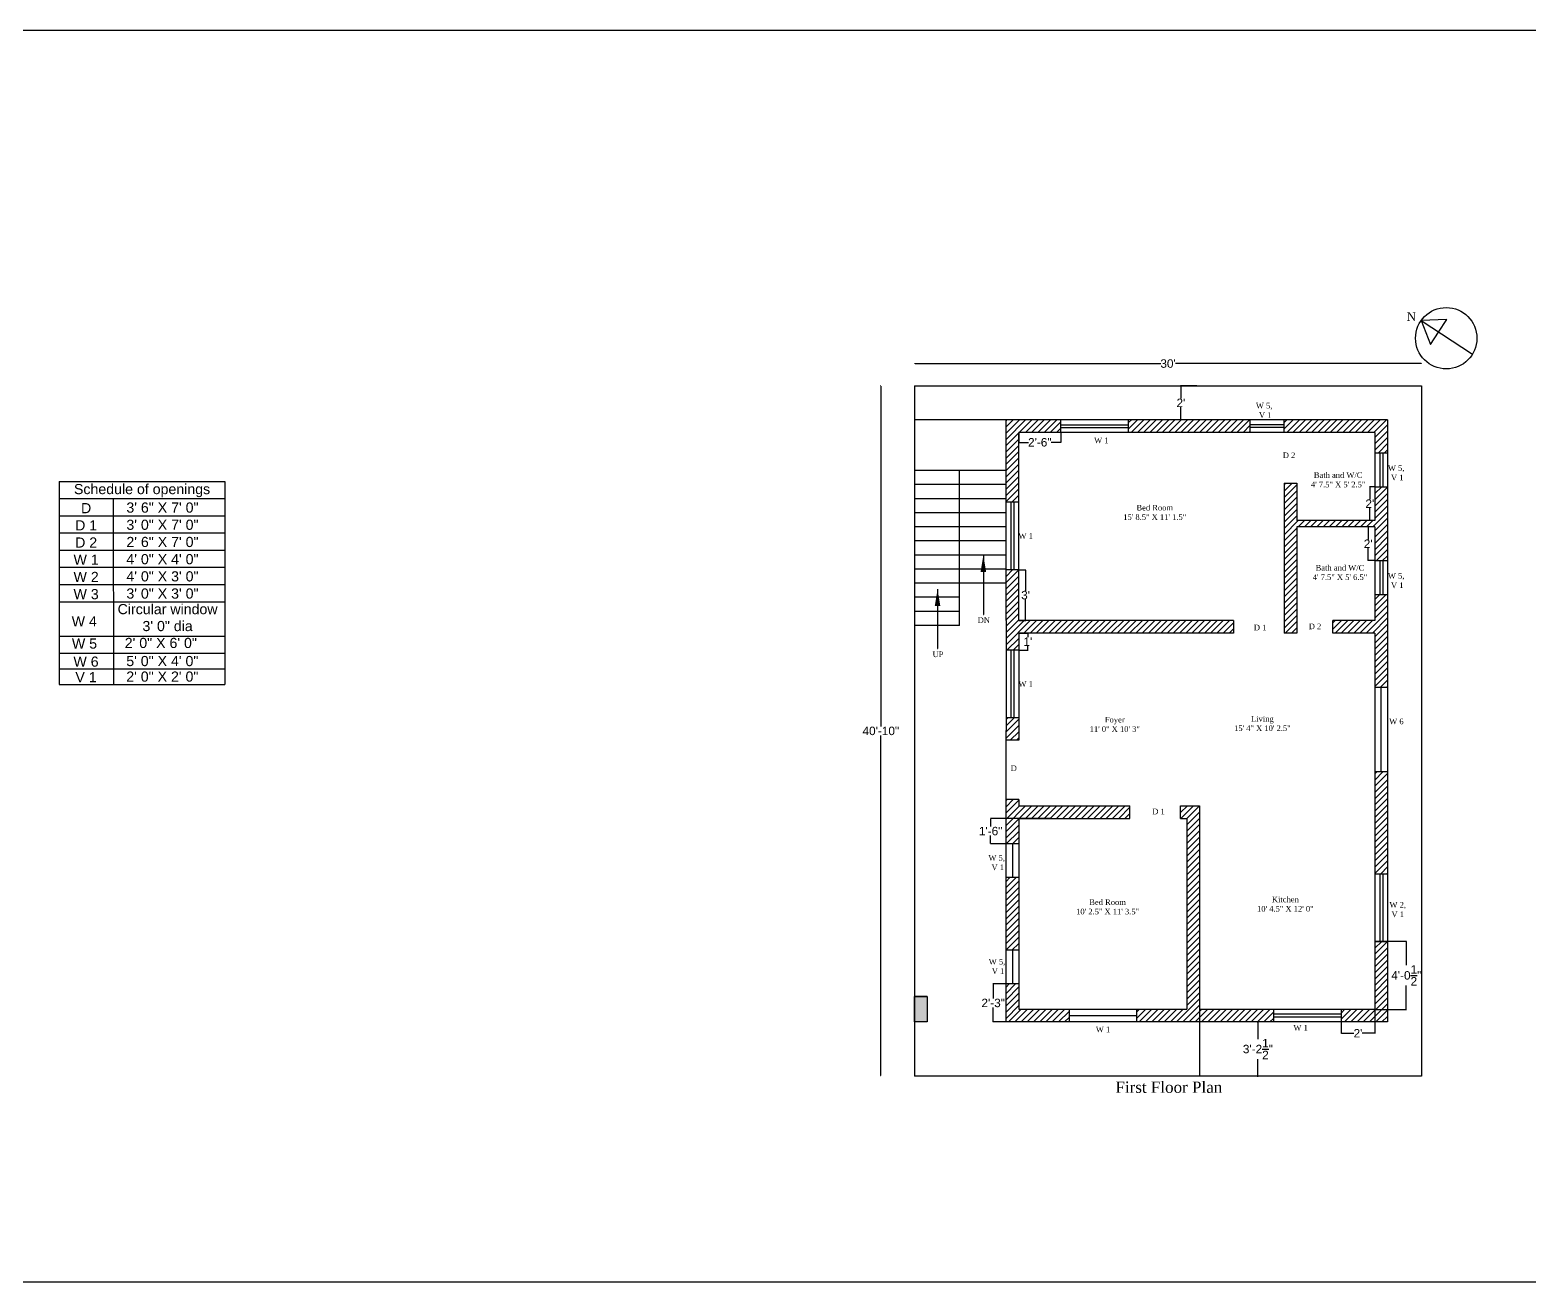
# Model space of a CAD drawing. Header units: inches. Extents: x 2686 to 6386, y -836 to 53.
# Drawn here: x 3686 to 4750, y -836 to 53 of the extents above; entities that cross this region are included whole.
import ezdxf

# ---------------------------------------------------------------- set-up
doc = ezdxf.new("R2010")
doc.units = ezdxf.units.IN
doc.header["$MEASUREMENT"] = 0
doc.layers.add('MH - Beam and slab layout', color=7, linetype='Continuous')
doc.styles.get("Standard").update_dxf_attribs({"font": 'arial.ttf'})
doc.dimstyles.get("Standard").update_dxf_attribs({"dimtxt": 6, "dimasz": 0.18, "dimexe": 0.18, "dimexo": 0.0625, "dimgap": 0.09, "dimtad": 0, "dimtih": 1, "dimtoh": 1, "dimdec": 1, "dimzin": 0, "dimdsep": 46, "dimlunit": 4, "dimtxsty": 'Standard', "dimcen": 0.09, "dimadec": 0, "dimazin": 0, "dimtfac": 1, "dimtdec": 1, "dimtofl": 0, "dimtmove": 0, "dimatfit": 3, "dimfxl": 1, "dimtolj": 1, "dimtzin": 0, "dimarcsym": 0})
pattern_1 = [(45, (1360.3284, -56.944), (-2.2097087, 2.2097087), [])]

# ---------------------------------------------------------------- blocks, each defined once
blk = doc.blocks.new('*D187')
at = {"color": 0, "lineweight": -2}
for p, q in [((4557.2, -651.7), (4557.9, -651.7)), ((4557.7, -651.9), (4557.7, -663.8)), ((4557.7, -690), (4557.7, -678.1)), ((4557.2, -690.2), (4557.9, -690.2))]:
    blk.add_line(p, q, dxfattribs=at)
at = {"color": 0}
for points in [[(4557.7, -651.9), (4557.6, -651.9), (4557.7, -651.7)], [(4557.6, -690), (4557.7, -690), (4557.7, -690.2)]]:
    blk.add_solid(points, dxfattribs=at)
at = {"layer": 'Defpoints', "color": 0}
for p in [(4557.2, -651.7), (4557.2, -690.2), (4557.7, -690.2)]:
    blk.add_point(p, dxfattribs=at)
at = {"color": 0, "insert": (4557.7, -670.9), "char_height": 6, "attachment_point": 5}
blk.add_mtext('\\A1;3\'-2{\\H1.000000x;\\S1/2;}"', dxfattribs=at)
blk = doc.blocks.new('*D188')
at = {"color": 0, "lineweight": -2}
for p, q in [((4514.3, -200.2), (4502.8, -200.2)), ((4503, -200.4), (4503, -209.1)), ((4503, -224), (4503, -215.3)), ((4514.3, -224.2), (4502.8, -224.2))]:
    blk.add_line(p, q, dxfattribs=at)
at = {"color": 0}
for points in [[(4503, -200.4), (4502.9, -200.4), (4503, -200.2)], [(4502.9, -224), (4503, -224), (4503, -224.2)]]:
    blk.add_solid(points, dxfattribs=at)
at = {"layer": 'Defpoints', "color": 0}
for p in [(4503, -200.2), (4514.3, -200.2), (4514.3, -224.2)]:
    blk.add_point(p, dxfattribs=at)
at = {"color": 0, "insert": (4503, -212.2), "char_height": 6, "attachment_point": 5}
blk.add_mtext("\\A1;2'", dxfattribs=at)
blk = doc.blocks.new('*D189')
at = {"color": 0, "lineweight": -2}
for p, q in [((4314, -184.3), (4314, -184.1)), ((4314.2, -184.3), (4488.7, -184.3)), ((4673.7, -184.3), (4499.1, -184.3)), ((4673.8, -184.2), (4673.8, -184.1))]:
    blk.add_line(p, q, dxfattribs=at)
at = {"color": 0}
for points in [[(4314.2, -184.3), (4314.2, -184.3), (4314, -184.3)], [(4673.7, -184.3), (4673.7, -184.3), (4673.8, -184.3)]]:
    blk.add_solid(points, dxfattribs=at)
at = {"layer": 'Defpoints', "color": 0}
for p in [(4314, -184.3), (4673.8, -184.3), (4673.8, -184.3)]:
    blk.add_point(p, dxfattribs=at)
at = {"color": 0, "insert": (4493.9, -184.3), "char_height": 6, "attachment_point": 5}
blk.add_mtext("\\A1;30'", dxfattribs=at)
blk = doc.blocks.new('*D190')
at = {"color": 0, "lineweight": -2}
for p, q in [((4289.8, -200.2), (4289.7, -200.2)), ((4289.9, -200.4), (4289.9, -442)), ((4289.9, -689.8), (4289.9, -448.3)), ((4289.8, -690), (4289.7, -690))]:
    blk.add_line(p, q, dxfattribs=at)
at = {"color": 0}
for points in [[(4289.9, -200.4), (4289.8, -200.4), (4289.9, -200.2)], [(4289.8, -689.8), (4289.9, -689.8), (4289.9, -690)]]:
    blk.add_solid(points, dxfattribs=at)
at = {"layer": 'Defpoints', "color": 0}
for p in [(4289.9, -200.2), (4289.9, -690), (4289.9, -690)]:
    blk.add_point(p, dxfattribs=at)
at = {"color": 0, "insert": (4289.9, -445.1), "char_height": 6, "attachment_point": 5}
blk.add_mtext('\\A1;40\'-10"', dxfattribs=at)
blk = doc.blocks.new('*D191')
at = {"color": 0, "lineweight": -2}
for p, q in [((4387.8, -233.3), (4387.8, -240.3)), ((4417.8, -233.3), (4417.8, -240.3)), ((4388, -240.2), (4394.7, -240.2)), ((4417.7, -240.2), (4410.9, -240.2))]:
    blk.add_line(p, q, dxfattribs=at)
at = {"color": 0}
for points in [[(4388, -240.1), (4388, -240.2), (4387.8, -240.2)], [(4417.7, -240.2), (4417.7, -240.1), (4417.8, -240.2)]]:
    blk.add_solid(points, dxfattribs=at)
at = {"layer": 'Defpoints', "color": 0}
for p in [(4387.8, -233.2), (4417.8, -233.2), (4387.8, -240.2)]:
    blk.add_point(p, dxfattribs=at)
at = {"color": 0, "insert": (4402.8, -240.2), "char_height": 6, "attachment_point": 5}
blk.add_mtext('\\A1;2\'-6"', dxfattribs=at)
blk = doc.blocks.new('*D192')
at = {"color": 0, "lineweight": -2}
for p, q in [((4387.9, -330.7), (4392.9, -330.7)), ((4392.7, -330.9), (4392.7, -345.5)), ((4392.7, -366.5), (4392.7, -351.8)), ((4387.9, -366.7), (4392.9, -366.7))]:
    blk.add_line(p, q, dxfattribs=at)
at = {"color": 0}
for points in [[(4392.7, -330.9), (4392.6, -330.9), (4392.7, -330.7)], [(4392.6, -366.5), (4392.7, -366.5), (4392.7, -366.7)]]:
    blk.add_solid(points, dxfattribs=at)
at = {"layer": 'Defpoints', "color": 0}
for p in [(4387.8, -330.7), (4392.7, -330.7), (4387.8, -366.7)]:
    blk.add_point(p, dxfattribs=at)
at = {"color": 0, "insert": (4392.7, -348.7), "char_height": 6, "attachment_point": 5}
blk.add_mtext("\\A1;3'", dxfattribs=at)
blk = doc.blocks.new('*D193')
at = {"color": 0, "lineweight": -2}
for p, q in [((4387.9, -375.7), (4394.5, -375.7)), ((4394.3, -375.9), (4394.3, -378.6)), ((4387.9, -387.7), (4394.5, -387.7)), ((4394.3, -387.5), (4394.3, -384.8))]:
    blk.add_line(p, q, dxfattribs=at)
at = {"color": 0}
for points in [[(4394.3, -375.9), (4394.3, -375.9), (4394.3, -375.7)], [(4394.3, -387.5), (4394.3, -387.5), (4394.3, -387.7)]]:
    blk.add_solid(points, dxfattribs=at)
at = {"layer": 'Defpoints', "color": 0}
for p in [(4387.8, -375.7), (4387.8, -387.7), (4394.3, -387.7)]:
    blk.add_point(p, dxfattribs=at)
at = {"color": 0, "insert": (4394.3, -381.7), "char_height": 6, "attachment_point": 5}
blk.add_mtext("\\A1;1'", dxfattribs=at)
blk = doc.blocks.new('*D197')
at = {"color": 0, "lineweight": -2}
for p, q in [((4616.8, -642.8), (4616.8, -659.9)), ((4640.8, -642.8), (4640.8, -659.9)), ((4617, -659.7), (4625.9, -659.7)), ((4640.7, -659.7), (4631.7, -659.7))]:
    blk.add_line(p, q, dxfattribs=at)
at = {"color": 0}
for points in [[(4617, -659.7), (4617, -659.7), (4616.8, -659.7)], [(4640.7, -659.7), (4640.7, -659.7), (4640.8, -659.7)]]:
    blk.add_solid(points, dxfattribs=at)
at = {"layer": 'Defpoints', "color": 0}
for p in [(4616.8, -642.7), (4640.8, -642.7), (4616.8, -659.7)]:
    blk.add_point(p, dxfattribs=at)
at = {"color": 0, "insert": (4628.8, -659.7), "char_height": 6, "attachment_point": 5}
blk.add_mtext("\\A1;2'", dxfattribs=at)
blk = doc.blocks.new('*D198')
at = {"color": 0, "lineweight": -2}
for p, q in [((4640.9, -594.4), (4663.2, -594.4)), ((4663.1, -594.6), (4663.1, -611.4)), ((4663.1, -642.6), (4663.1, -625.8)), ((4640.9, -642.8), (4663.2, -642.8))]:
    blk.add_line(p, q, dxfattribs=at)
at = {"color": 0}
for points in [[(4663.1, -594.6), (4663, -594.6), (4663.1, -594.4)], [(4663, -642.6), (4663.1, -642.6), (4663.1, -642.8)]]:
    blk.add_solid(points, dxfattribs=at)
at = {"layer": 'Defpoints', "color": 0}
for p in [(4640.8, -594.4), (4663.1, -594.4), (4640.8, -642.8)]:
    blk.add_point(p, dxfattribs=at)
at = {"color": 0, "insert": (4663.1, -618.6), "char_height": 6, "attachment_point": 5}
blk.add_mtext('\\A1;4\'-0{\\H1.000000x;\\S1/2;}"', dxfattribs=at)
blk = doc.blocks.new('*D199')
at = {"color": 0, "lineweight": -2}
for p, q in [((4640.8, -271.7), (4637, -271.7)), ((4637.2, -271.9), (4637.2, -280.6)), ((4637.2, -295.5), (4637.2, -286.8)), ((4640.8, -295.7), (4637, -295.7))]:
    blk.add_line(p, q, dxfattribs=at)
at = {"color": 0}
for points in [[(4637.2, -271.9), (4637.2, -271.9), (4637.2, -271.7)], [(4637.2, -295.5), (4637.2, -295.5), (4637.2, -295.7)]]:
    blk.add_solid(points, dxfattribs=at)
at = {"layer": 'Defpoints', "color": 0}
for p in [(4637.2, -271.7), (4640.8, -271.7), (4640.8, -295.7)]:
    blk.add_point(p, dxfattribs=at)
at = {"color": 0, "insert": (4637.2, -283.7), "char_height": 6, "attachment_point": 5}
blk.add_mtext("\\A1;2'", dxfattribs=at)
blk = doc.blocks.new('*D200')
at = {"color": 0, "lineweight": -2}
for p, q in [((4640.8, -300.2), (4635.8, -300.2)), ((4636, -300.4), (4636, -309.1)), ((4636, -324), (4636, -315.3)), ((4640.8, -324.2), (4635.8, -324.2))]:
    blk.add_line(p, q, dxfattribs=at)
at = {"color": 0}
for points in [[(4636, -300.4), (4636, -300.4), (4636, -300.2)], [(4636, -324), (4636, -324), (4636, -324.2)]]:
    blk.add_solid(points, dxfattribs=at)
at = {"layer": 'Defpoints', "color": 0}
for p in [(4640.8, -300.2), (4636, -324.2), (4640.8, -324.2)]:
    blk.add_point(p, dxfattribs=at)
at = {"color": 0, "insert": (4636, -312.2), "char_height": 6, "attachment_point": 5}
blk.add_mtext("\\A1;2'", dxfattribs=at)
blk = doc.blocks.new('*D201')
at = {"layer": 'Defpoints', "color": 0}
for p in [(4369.7, -624.7), (4387.8, -624.7), (4387.8, -651.7)]:
    blk.add_point(p, dxfattribs=at)
at = {"layer": 'MH - Beam and slab layout', "color": 0, "lineweight": -2}
for p, q in [((4387.8, -624.7), (4369.5, -624.7)), ((4369.7, -624.9), (4369.7, -635)), ((4369.7, -651.5), (4369.7, -641.3)), ((4387.8, -651.7), (4369.5, -651.7))]:
    blk.add_line(p, q, dxfattribs=at)
at = {"layer": 'MH - Beam and slab layout', "color": 0}
for points in [[(4369.7, -624.9), (4369.6, -624.9), (4369.7, -624.7)], [(4369.6, -651.5), (4369.7, -651.5), (4369.7, -651.7)]]:
    blk.add_solid(points, dxfattribs=at)
at = {"layer": 'MH - Beam and slab layout', "color": 0, "insert": (4369.7, -638.2), "char_height": 6, "attachment_point": 5}
blk.add_mtext('\\A1;2\'-3"', dxfattribs=at)
blk = doc.blocks.new('*D202')
at = {"layer": 'Defpoints', "color": 0}
for p in [(4387.8, -507.2), (4367.9, -525.2), (4387.8, -525.2)]:
    blk.add_point(p, dxfattribs=at)
at = {"layer": 'MH - Beam and slab layout', "color": 0, "lineweight": -2}
for p, q in [((4387.8, -507.2), (4367.7, -507.2)), ((4367.9, -507.4), (4367.9, -513)), ((4367.9, -525), (4367.9, -519.3)), ((4387.8, -525.2), (4367.7, -525.2))]:
    blk.add_line(p, q, dxfattribs=at)
at = {"layer": 'MH - Beam and slab layout', "color": 0}
for points in [[(4367.9, -507.4), (4367.8, -507.4), (4367.9, -507.2)], [(4367.8, -525), (4367.9, -525), (4367.9, -525.2)]]:
    blk.add_solid(points, dxfattribs=at)
at = {"layer": 'MH - Beam and slab layout', "color": 0, "insert": (4367.9, -516.2), "char_height": 6, "attachment_point": 5}
blk.add_mtext('\\A1;1\'-6"', dxfattribs=at)

msp = doc.modelspace()

# ---------------------------------------------------------------- hatches: boundary and pattern name
h = msp.add_hatch()
h.set_pattern_fill('ANSI31', color=256, scale=25)
h.set_pattern_definition([(45, (1360.3284, -56.944), (-2.2097087, 2.2097087), [])])
h.paths.add_polyline_path([(4417.83, -229.69), (4417.83, -227.69), (4417.83, -224.19), (4378.83, -224.19), (4378.83, -236.19), (4378.83, -246.19), (4378.83, -256.19), (4378.83, -266.19), (4378.83, -276.19), (4378.83, -282.69), (4382.33, -282.69), (4384.33, -282.69), (4387.83, -282.69), (4387.83, -233.19), (4417.83, -233.19)])
h = msp.add_hatch()
h.set_pattern_fill('ANSI31', color=256, scale=25, style=0)
h.set_pattern_definition(pattern_1)
h.paths.add_polyline_path([(4552.33, -229.69), (4552.33, -227.69), (4552.33, -224.19), (4465.83, -224.19), (4465.83, -227.69), (4465.83, -229.69), (4465.83, -233.19), (4552.33, -233.19)])
h = msp.add_hatch()
h.set_pattern_fill('ANSI31', color=256, scale=25, style=0)
h.set_pattern_definition(pattern_1)
h.paths.add_polyline_path([(4649.83, -247.69), (4649.83, -224.19), (4649.83, -224.19), (4649.83, -224.19), (4576.33, -224.19), (4576.33, -227.69), (4576.33, -229.69), (4576.33, -233.19), (4640.83, -233.19), (4640.83, -247.69), (4644.33, -247.69), (4646.33, -247.69)])
h = msp.add_hatch()
h.set_pattern_fill('ANSI31', color=256, scale=25, style=0)
h.set_pattern_definition(pattern_1)
h.paths.add_polyline_path([(4649.83, -300.19), (4649.83, -271.69), (4646.33, -271.69), (4644.33, -271.69), (4640.83, -271.69), (4640.83, -295.69), (4585.33, -295.69), (4585.33, -269.19), (4576.33, -269.19), (4576.33, -375.69), (4585.33, -375.69), (4585.33, -300.19), (4640.83, -300.19)])
h.paths.add_polyline_path([(4649.83, -324.19), (4649.83, -300.19), (4640.83, -300.19), (4640.83, -324.19), (4644.33, -324.19), (4646.33, -324.19)])
h = msp.add_hatch()
h.set_pattern_fill('ANSI31', color=256, scale=25, style=0)
h.set_pattern_definition(pattern_1)
h.paths.add_polyline_path([(4540.33, -375.69), (4540.33, -366.69), (4387.83, -366.69), (4387.83, -330.69), (4384.33, -330.69), (4382.33, -330.69), (4378.83, -330.69), (4378.83, -336.19), (4378.83, -366.69), (4378.83, -387.69), (4382.33, -387.69), (4384.33, -387.69), (4387.83, -387.69), (4387.83, -375.69)])
h = msp.add_hatch()
h.set_pattern_fill('ANSI31', color=256, scale=25, style=0)
h.set_pattern_definition(pattern_1)
h.paths.add_polyline_path([(4649.83, -414.23), (4649.83, -348.19), (4646.33, -348.19), (4644.33, -348.19), (4640.83, -348.19), (4640.83, -366.69), (4610.95, -366.69), (4610.95, -375.69), (4640.83, -375.69), (4640.83, -414.23)])
h = msp.add_hatch()
h.set_pattern_fill('ANSI31', color=256, scale=25, style=0)
h.set_pattern_definition(pattern_1)
h.paths.add_polyline_path([(4387.83, -451.69), (4387.83, -435.69), (4384.33, -435.69), (4382.33, -435.69), (4378.83, -435.69), (4378.83, -444.69), (4378.83, -451.69)])
h = msp.add_hatch()
h.set_pattern_fill('ANSI31', color=256, scale=25, style=0)
h.set_pattern_definition(pattern_1)
h.paths.add_polyline_path([(4649.83, -546.44), (4649.83, -474.22), (4645.33, -474.22), (4640.83, -474.22), (4640.83, -546.44), (4644.33, -546.44), (4646.33, -546.44)])
h = msp.add_hatch()
h.set_pattern_fill('ANSI31', color=256, scale=25, style=0)
h.set_pattern_definition(pattern_1)
h.paths.add_polyline_path([(4466.83, -507.19), (4466.83, -498.19), (4387.83, -498.19), (4387.83, -493.69), (4378.83, -493.69), (4378.83, -525.19), (4383.33, -525.19), (4387.83, -525.19), (4387.83, -507.19), (4409.83, -507.19), (4433.83, -507.19)])
h = msp.add_hatch()
h.set_pattern_fill('ANSI31', color=256, scale=25, style=0)
h.set_pattern_definition(pattern_1)
h.paths.add_polyline_path([(4516.33, -642.69), (4516.33, -498.19), (4502.83, -498.19), (4502.83, -507.19), (4507.33, -507.19), (4507.33, -642.69), (4471.58, -642.69), (4471.58, -647.19), (4471.58, -651.69), (4568.86, -651.69), (4568.86, -648.19), (4568.86, -646.19), (4568.86, -642.69)])
h = msp.add_hatch()
h.set_pattern_fill('ANSI31', color=256, scale=25, style=0)
h.set_pattern_definition(pattern_1)
h.paths.add_polyline_path([(4387.83, -600.69), (4387.83, -549.19), (4383.33, -549.19), (4378.83, -549.19), (4378.83, -600.69), (4383.33, -600.69)])
h = msp.add_hatch()
h.set_pattern_fill('ANSI31', color=256, scale=25, style=0)
h.set_pattern_definition(pattern_1)
h.paths.add_polyline_path([(4649.83, -651.69), (4649.83, -651.69), (4649.83, -594.44), (4646.33, -594.44), (4644.33, -594.44), (4640.83, -594.44), (4640.83, -642.69), (4616.83, -642.69), (4616.83, -646.19), (4616.83, -648.19), (4616.83, -651.69)])
h = msp.add_hatch()
h.set_pattern_fill('ANSI31', color=256, scale=25, style=0)
h.set_pattern_definition(pattern_1)
h.paths.add_polyline_path([(4378.83, -624.69), (4378.83, -651.69), (4423.58, -651.69), (4423.58, -647.19), (4423.58, -642.69), (4387.83, -642.69), (4387.83, -624.69), (4383.33, -624.69)])
msp.add_hatch(color=256).paths.add_polyline_path([(4313.83, -633.69), (4322.83, -633.69), (4322.83, -651.69), (4313.83, -651.69)])
at = {"layer": 'MH - Beam and slab layout'}
h = msp.add_hatch(dxfattribs=at)
h.set_pattern_fill('ANSI31', color=256, style=0)
h.paths.add_polyline_path([(4463.75, -499.25), (4473.63, -499.25), (4473.63, -505.25), (4463.75, -505.25)], flags=9)
h = msp.add_hatch(dxfattribs=at)
h.set_pattern_fill('ANSI31', color=256, style=0)
h.paths.add_polyline_path([(4546.01, -662.37), (4569.35, -662.37), (4569.35, -679.52), (4546.01, -679.52)], flags=9)

# ---------------------------------------------------------------- linework, layer by layer
for p, q in [((4691.82, -152.9), (4673.73, -153.82)), ((4673.73, -153.82), (4710.08, -177.65)), ((4673.73, -153.82), (4680.24, -170.81)), ((4686.08, -161.91), (4691.82, -152.9)), ((4680.24, -170.81), (4686.08, -161.91)), ((4378.83, -224.19), (4313.83, -224.19)), ((4417.83, -233.19), (4417.83, -224.19)), ((4417.83, -227.69), (4465.83, -227.69)), ((4417.83, -229.69), (4465.83, -229.69)), ((4465.83, -233.19), (4465.83, -224.19)), ((4552.33, -233.19), (4552.33, -224.19)), ((4576.33, -227.69), (4552.33, -227.69)), ((4576.33, -229.69), (4552.33, -229.69)), ((4576.33, -233.19), (4576.33, -224.19)), ((4640.83, -247.69), (4649.83, -247.69)), ((4644.33, -247.69), (4644.33, -271.69)), ((4646.33, -247.69), (4646.33, -271.69)), ((4378.83, -260.19), (4313.83, -260.19)), ((3823.91, -267.89), (3823.91, -412)), ((4378.83, -270.19), (4313.83, -270.19)), ((4640.83, -271.69), (4649.83, -271.69)), ((4378.83, -280.19), (4313.83, -280.19)), ((4387.83, -282.69), (4378.83, -282.69)), ((4382.33, -282.69), (4382.33, -330.69)), ((4384.33, -282.69), (4384.33, -330.69)), ((4378.83, -290.19), (4313.83, -290.19)), ((4378.83, -300.19), (4313.83, -300.19)), ((4378.83, -310.19), (4313.83, -310.19)), ((4378.83, -320.19), (4313.83, -320.19)), ((4640.83, -324.19), (4649.83, -324.19)), ((4644.33, -324.19), (4644.33, -348.19)), ((4646.33, -324.19), (4646.33, -348.19)), ((4378.83, -330.19), (4313.83, -330.19)), ((4378.83, -340.19), (4313.83, -340.19)), ((4387.83, -330.69), (4378.83, -330.69)), ((4345.83, -350.19), (4313.83, -350.19)), ((4640.83, -348.19), (4649.83, -348.19)), ((4345.83, -360.19), (4313.83, -360.19)), ((4345.83, -370.19), (4313.83, -370.19)), ((4378.83, -366.69), (4378.83, -444.69)), ((4387.83, -375.69), (4387.83, -451.69)), ((4387.83, -387.69), (4378.83, -387.69)), ((4382.33, -387.69), (4382.33, -435.69)), ((4384.33, -387.69), (4384.33, -435.69)), ((4387.83, -435.69), (4378.83, -435.69)), ((4387.83, -451.69), (4378.83, -451.69)), ((4387.83, -493.69), (4378.83, -493.69)), ((4466.83, -507.19), (4466.83, -498.19)), ((4502.83, -507.19), (4502.83, -498.19)), ((4409.83, -507.19), (4387.83, -507.19)), ((4640.83, -546.44), (4649.83, -546.44)), ((4644.33, -546.44), (4644.33, -594.44)), ((4646.33, -546.44), (4646.33, -594.44)), ((4640.83, -594.44), (4649.83, -594.44)), ((4322.83, -633.69), (4313.83, -633.69)), ((4568.86, -642.69), (4568.86, -651.69)), ((4616.83, -646.19), (4568.86, -646.19)), ((4616.83, -648.19), (4568.86, -648.19)), ((4616.83, -642.69), (4616.83, -651.69)), ((4322.83, -651.69), (4313.83, -651.69))]:
    msp.add_line(p, q)
at = {"linetype": 'Continuous'}
for p, q in [((3706.25, -267.89), (3706.25, -412)), ((3706.25, -267.89), (3823.91, -267.89)), ((3706.25, -280.09), (3823.91, -280.09)), ((3744.64, -280.09), (3744.84, -412)), ((3706.25, -292.3), (3823.91, -292.3)), ((3706.25, -304.5), (3823.91, -304.5)), ((3706.25, -316.71), (3823.91, -316.71)), ((3706.25, -328.91), (3823.91, -328.91)), ((3706.25, -341.12), (3823.91, -341.12)), ((3706.25, -353.33), (3823.91, -353.33)), ((3706.25, -377.74), (3823.91, -377.74)), ((3706.25, -389.94), (3823.91, -389.94)), ((3706.25, -400.97), (3823.93, -400.97)), ((3706.25, -412), (3823.93, -412))]:
    msp.add_line(p, q, dxfattribs=at)
for points in [[(2686.48, 52.52), (6385.81, 52.52), (6385.81, -836.28), (2686.48, -836.28)], [(4313.83, -633.69), (4322.83, -633.69), (4322.83, -651.69), (4313.83, -651.69)]]:
    msp.add_lwpolyline(points, close=True)
for points in [[(4313.83, -200.19), (4673.83, -200.19), (4673.83, -690.19)], [(4313.83, -200.19), (4313.83, -690.19)], [(4649.83, -224.19), (4378.83, -224.19)], [(4378.83, -366.69), (4378.83, -224.19)], [(4640.83, -233.19), (4387.83, -233.19)], [(4387.83, -366.69), (4387.83, -233.19)], [(4640.83, -233.19), (4640.83, -295.69)], [(4649.83, -224.19), (4649.83, -381.27)], [(4345.83, -370.19), (4345.83, -260.19)], [(4576.33, -269.19), (4576.33, -375.69)], [(4576.33, -269.19), (4585.33, -269.19)], [(4585.33, -269.19), (4585.33, -295.69)], [(4640.83, -295.69), (4585.33, -295.69)], [(4585.33, -300.19), (4585.33, -375.69)], [(4640.83, -300.19), (4585.33, -300.19)], [(4640.83, -300.19), (4640.83, -366.69)], [(4540.33, -366.69), (4387.83, -366.69)], [(4540.33, -366.69), (4540.33, -375.69)], [(4640.83, -366.69), (4610.95, -366.69)], [(4610.95, -375.69), (4610.95, -366.69)], [(4540.33, -375.69), (4387.83, -375.69)], [(4585.33, -375.69), (4576.33, -375.69)], [(4640.83, -375.69), (4610.95, -375.69)], [(4640.83, -375.69), (4640.83, -642.69)], [(4649.83, -381.27), (4649.83, -651.69)], [(4649.83, -651.69), (4378.83, -651.69), (4378.83, -444.69)], [(4387.83, -493.69), (4387.83, -498.19)], [(4387.83, -498.19), (4466.83, -498.19)], [(4502.83, -498.19), (4516.33, -498.19)], [(4516.33, -498.19), (4516.33, -642.69)], [(4387.83, -507.19), (4466.83, -507.19)], [(4387.83, -507.19), (4387.83, -642.69), (4507.33, -642.69)], [(4409.83, -507.19), (4433.83, -507.19)], [(4502.83, -507.19), (4507.33, -507.19)], [(4507.33, -507.19), (4507.33, -642.69)], [(4322.83, -633.69), (4322.83, -651.69)], [(4516.33, -642.69), (4640.83, -642.69)], [(4673.83, -690.19), (4313.83, -690.19)]]:
    msp.add_lwpolyline(points)
msp.add_circle((4691.47, -166.3), 21.8)
at = {"layer": 'MH - Beam and slab layout'}
for p, q in [((4649.83, -414.23), (4640.83, -414.23)), ((4645.33, -474.22), (4645.33, -414.23)), ((4649.83, -474.22), (4640.83, -474.22)), ((4387.83, -525.19), (4378.83, -525.19)), ((4383.33, -525.19), (4383.33, -549.19)), ((4387.83, -549.19), (4378.83, -549.19)), ((4387.83, -600.69), (4378.83, -600.69)), ((4383.33, -600.69), (4383.33, -624.69)), ((4387.83, -624.69), (4378.83, -624.69)), ((4423.58, -642.69), (4423.58, -651.69)), ((4423.58, -647.19), (4471.58, -647.19)), ((4471.58, -642.69), (4471.58, -651.69)), ((4516.33, -642.69), (4516.33, -690.19))]:
    msp.add_line(p, q, dxfattribs=at)

# ---------------------------------------------------------------- texts
at = {"attachment_point": 1}
for s, insert, char_height, width in [('\\pxqc;{\\fTimes New Roman|b0|i0|c0|p34;N}', (4644.3, -147.97), 6, 44.7873), ('\\pxqc;{\\fTimes New Roman|b0|i0|c0|p34;W 5,\\P\\pxqc; V 1}', (4549.19, -212.1), 4, 25.9155), ('\\pxqc;{\\fTimes New Roman|b0|i0|c0|p34;W 1}', (4439.92, -236.81), 4, 13.1774), ('\\pxqc;{\\fTimes New Roman|b0|i0|c0|p34;D 2}', (4557.42, -247.41), 4, 44.7873), ('\\pxqc;{\\fTimes New Roman|b0|i0|c0|p34;Bath and W/C\\P\\pxqc;4\' 7.5" X 5\' 2.5"}', (4592.31, -261.45), 4, 44.7873), ('\\pxqc;{\\fTimes New Roman|b0|i0|c0|p34;W 5,\\P\\pxqc; V 1}', (4642.95, -256.48), 4, 25.9155), ('\\pxqc;{\\fTimes New Roman|b0|i0|c0|p34;Bed Room\\P\\pxqc;15\' 8.5" X 11\' 1.5"}', (4462.04, -284.58), 4, 44.7873), ('\\pxqc;{\\fTimes New Roman|b0|i0|c0|p34;W 1}', (4386.2, -304.71), 4, 13.1774), ('\\pxqc;{\\fTimes New Roman|b0|i0|c0|p34;Bath and W/C\\P\\pxqc;4\' 7.5" X 5\' 6.5"}', (4593.6, -327.25), 4, 44.7873), ('\\pxqc;{\\fTimes New Roman|b0|i0|c0|p34;W 5,\\P\\pxqc; V 1}', (4642.95, -332.98), 4, 25.9155), ('\\pxqc;{\\fTimes New Roman|b0|i0|c0|p34;DN}', (4356.45, -364.4), 4, 13.1774), ('\\pxqc;{\\fTimes New Roman|b0|i0|c0|p34;D 1}', (4536.89, -369.65), 4, 44.7873), ('\\pxqc;{\\fTimes New Roman|b0|i0|c0|p34;D 2}', (4575.88, -368.85), 4, 44.7873), ('\\pxqc;{\\fTimes New Roman|b0|i0|c0|p34;UP}', (4323.93, -388.67), 4, 13.1774), ('\\pxqc;{\\fTimes New Roman|b0|i0|c0|p34;W 1}', (4386.2, -409.71), 4, 13.1774), ('\\pxqc;{\\fTimes New Roman|b0|i0|c0|p34;Foyer\\P\\pxqc;11\' 0" X 10\' 3"}', (4436.41, -435.07), 4, 39.2477), ('\\pxqc;{\\fTimes New Roman|b0|i0|c0|p34;Living\\P\\pxqc;15\' 4" X 10\' 2.5"}', (4538.49, -434.48), 4, 44.7873), ('\\pxqc;{\\fTimes New Roman|b0|i0|c0|p34;W 6}', (4649.5, -436.3), 4, 13.1774), ('\\pxqc;{\\fTimes New Roman|b0|i0|c0|p34;D }', (4361.92, -469.53), 4, 44.7873), ('\\pxqc;{\\fTimes New Roman|b0|i0|c0|p34;D 1}', (4464.75, -500.25), 4, 44.7873), ('\\pxqc;{\\fTimes New Roman|b0|i0|c0|p34;W 5,\\P\\pxqc; V 1}', (4359.25, -533.18), 4, 25.9155), ('\\pxqc;{\\fTimes New Roman|b0|i0|c0|p34;Kitchen\\P\\pxqc;10\' 4.5" X 12\' 0"}', (4554.8, -562.68), 4, 44.7873), ('\\pxqc;{\\fTimes New Roman|b0|i0|c0|p34;Bed Room\\P\\pxqc;10\' 2.5" X 11\' 3.5"}', (4428.56, -564.63), 4, 44.7873), ('\\pxqc;{\\fTimes New Roman|b0|i0|c0|p34;W 2,\\P\\pxqc;V 1}', (4643.03, -566.54), 4, 27.9871), ('\\pxqc;{\\fTimes New Roman|b0|i0|c0|p34;W 5,\\P\\pxqc; V 1}', (4359.46, -606.89), 4, 25.9155), ('\\pxqc;{\\fTimes New Roman|b0|i0|c0|p34;W 1}', (4433.72, -654.94), 4, 27.9871), ('\\pxqc;{\\fTimes New Roman|b0|i0|c0|p34;W 1}', (4581.47, -653.87), 4, 13.1774), ('\\pxqc;{\\fTimes New Roman|b0|i0|c0|p34;First Floor Plan}', (4434.93, -693.97), 8, 119.0718)]:
    msp.add_mtext(s, dxfattribs=dict(at, insert=insert, char_height=char_height, width=width))
at = {"linetype": 'Continuous', "char_height": 7.2, "attachment_point": 1}
for s, insert, width in [('\\pxqc;Schedule of openings', (3713.36, -269.78), 103.7192), ('\\pxqc;D', (3715.82, -283.32), 19.3471), ('\\pxqc;3\' 6" X 7\' 0"', (3745.04, -282.9), 69.3341), ('\\pxqc;D 1', (3715.82, -295.53), 19.3471), ('\\pxqc;3\' 0" X 7\' 0"', (3745.04, -295.11), 69.3341), ('\\pxqc;D 2', (3715.82, -307.73), 19.3471), ('\\pxqc;2\' 6" X 7\' 0"', (3745.04, -307.32), 69.3341), ('\\pxqc;W 1', (3715.82, -319.94), 19.3471), ('\\pxqc;4\' 0" X 4\' 0"', (3745.04, -319.52), 69.3341), ('\\pxqc;W 2', (3715.82, -332.14), 19.3471), ('\\pxqc;4\' 0" X 3\' 0"', (3745.04, -331.73), 69.3341), ('\\pxqc;W 3', (3715.82, -344.35), 19.3471), ('\\pxqc;3\' 0" X 3\' 0"', (3745.04, -343.93), 69.3341), ('\\pxqc,t11;Circular window 3\' 0" dia', (3744.29, -355), 78.12), ('\\pxqc;W 4', (3714.5, -363.66), 19.3471), ('\\pxqc;W 5', (3714.66, -379.43), 19.3471), ('\\pxqc;2\' 0" X 6\' 0"', (3743.88, -379.01), 69.3341), ('\\pxqc;W 6', (3715.74, -392.28), 19.3471), ('\\pxqc;5\' 0" X 4\' 0"', (3744.96, -391.86), 69.3341), ('\\pxqc;V 1', (3715.74, -403.31), 19.3471), ('\\pxqc;2\' 0" X 2\' 0"', (3744.96, -402.89), 69.3341)]:
    msp.add_mtext(s, dxfattribs=dict(at, insert=insert, width=width))

# ---------------------------------------------------------------- dimensions: what is measured, and where the dimension line sits
for base, p1, p2, picture, middle in [((4673.83, -184.31), (4314.01, -184.34), (4673.83, -184.31), '*D189', (4493.92, -184.31)), ((4387.83, -240.16), (4417.83, -233.19), (4387.83, -233.19), '*D191', (4402.83, -240.16)), ((4616.83, -659.72), (4640.83, -642.69), (4616.83, -642.69), '*D197', (4628.83, -659.72))]:
    dim = msp.add_linear_dim(base=base, p1=p1, p2=p2, dimstyle='Standard')
    dim.commit()
    dim.dimension.update_dxf_attribs({"geometry": picture, "text_midpoint": middle})
for base, p1, p2, picture, middle in [((4289.86, -690.01), (4289.86, -200.19), (4289.89, -690.01), '*D190', (4289.86, -445.1)), ((4502.95, -200.19), (4514.33, -224.19), (4514.33, -200.19), '*D188', (4502.95, -212.19)), ((4637.18, -271.69), (4640.83, -295.69), (4640.83, -271.69), '*D199', (4637.18, -283.69)), ((4636, -324.19), (4640.83, -300.19), (4640.83, -324.19), '*D200', (4636, -312.19)), ((4392.67, -330.69), (4387.83, -366.69), (4387.83, -330.69), '*D192', (4392.67, -348.69)), ((4394.32, -387.69), (4387.83, -375.69), (4387.83, -387.69), '*D193', (4394.32, -381.69)), ((4663.06, -594.44), (4640.83, -642.76), (4640.83, -594.44), '*D198', (4663.06, -618.6)), ((4557.68, -690.19), (4557.18, -651.69), (4557.18, -690.19), '*D187', (4557.68, -670.94))]:
    dim = msp.add_linear_dim(base=base, p1=p1, p2=p2, angle=90, dimstyle='Standard')
    dim.commit()
    dim.dimension.update_dxf_attribs({"geometry": picture, "text_midpoint": middle})
at = {"layer": 'MH - Beam and slab layout'}
for base, p1, p2, picture, middle in [((4367.87, -525.19), (4387.83, -507.19), (4387.83, -525.19), '*D202', (4367.87, -516.19)), ((4369.68, -624.69), (4387.83, -651.69), (4387.83, -624.69), '*D201', (4369.68, -638.19))]:
    dim = msp.add_linear_dim(base=base, p1=p1, p2=p2, angle=90, dimstyle='Standard', dxfattribs=at)
    dim.commit()
    dim.dimension.update_dxf_attribs({"geometry": picture, "text_midpoint": middle})

# ---------------------------------------------------------------- leaders
for points in [[(4362.72, -320.19), (4362.72, -362.34), (4362.97, -362.34)], [(4330.19, -344.46), (4330.19, -386.61), (4330.44, -386.61)]]:
    msp.add_leader(points, dimstyle='Standard', override={"dimasz": 12, "dimtad": 0})

doc.saveas('drawing.dxf')
